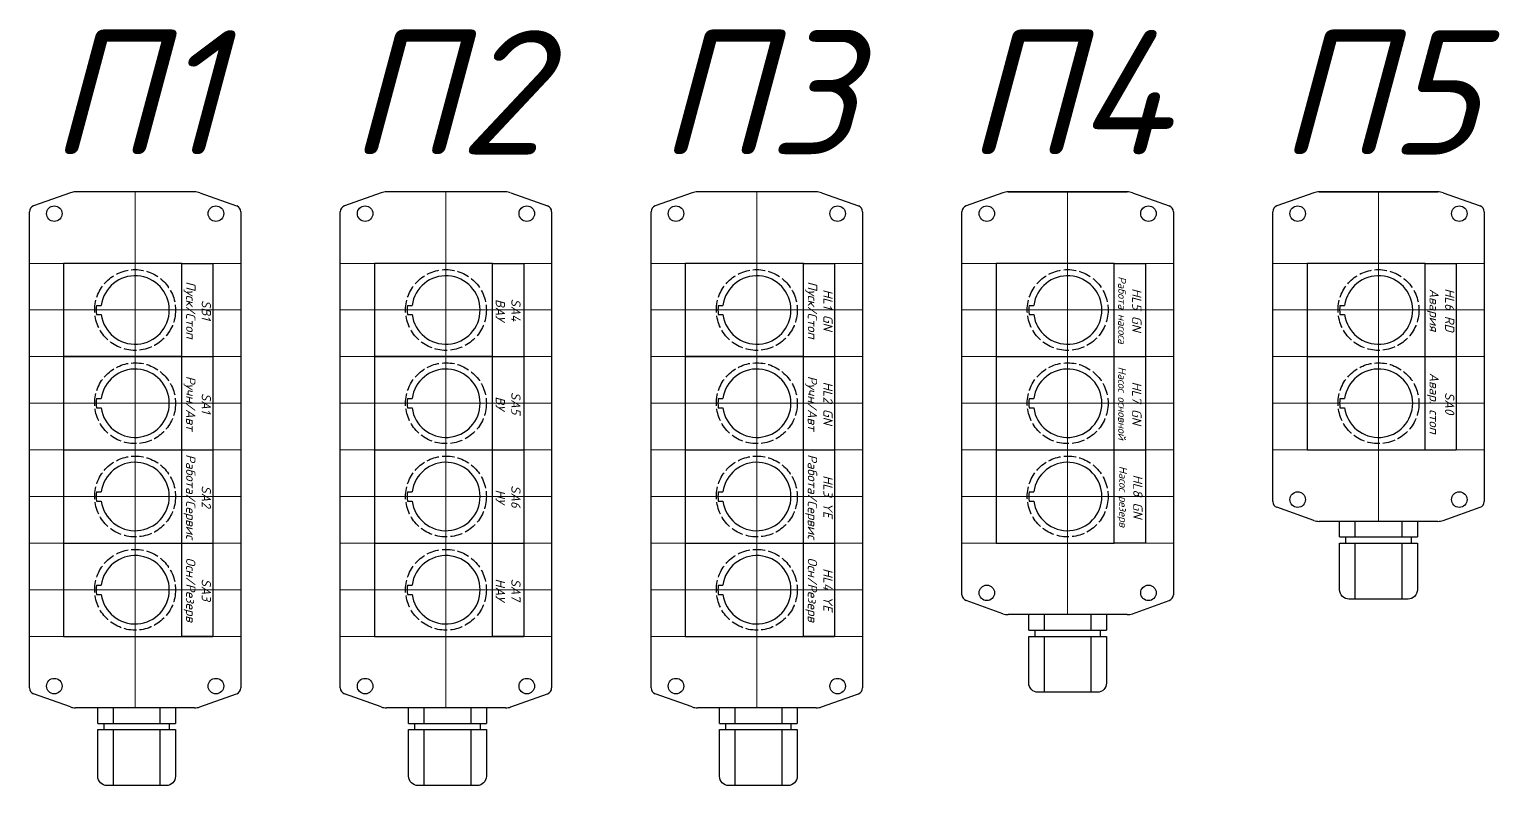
# Model space of a CAD drawing. Header units: millimetres. Extents: x 0 to 53000, y -591 to 24400.
# Drawn here: x 500 to 973.3, y 6700 to 6943.3 of the extents above; entities that cross this region are included whole.
import ezdxf
from ezdxf.enums import TextEntityAlignment as Align

# ---------------------------------------------------------------- set-up
doc = ezdxf.new("R2010")
doc.units = ezdxf.units.MM
doc.linetypes.add('Ш4х1_Гост_ЕСКД', pattern=[5, 4, -1])
doc.layers.add('Основная', color=7, linetype='Continuous', lineweight=30)
doc.layers.add('Штриховая', color=7, linetype='Ш4х1_Гост_ЕСКД', lineweight=30)
doc.layers.add('Привязки', color=2, linetype='Continuous', lineweight=0, plot=False, transparency=0.8)
doc.styles.add('текст', font='isocpeui.ttf')

# ---------------------------------------------------------------- blocks, each defined once
blk = doc.blocks.new('Кнопочный пост 3 отв')
at = {"layer": 'Основная'}
for p, q in [((13.18, 67.71), (1.33, 63.47)), ((14.87, 68), (53.13, 68)), ((53.13, 68), (14.87, 68)), ((34, 68), (14.87, 68)), ((54.82, 67.71), (66.67, 63.47)), ((0, -61.59), (0, 61.59)), ((68, 61.59), (68, -61.59)), ((49, 45), (11, 45)), ((11, 45), (11, 15)), ((49, 45), (59, 45)), ((49, -45), (49, 45)), ((59, 45), (59, -45)), ((21.59, 31.5), (23.1, 31.5)), ((21.59, 28.5), (23.1, 28.5)), ((11, 15), (49, 15)), ((11, 15), (11, -15)), ((49, 15), (59, 15)), ((21.59, 1.5), (23.1, 1.5)), ((21.59, -1.5), (23.1, -1.5)), ((11, -15), (11, -45)), ((11, -15), (49, -15)), ((49, -15), (59, -15)), ((21.59, -28.5), (23.1, -28.5)), ((21.59, -31.5), (23.1, -31.5)), ((11, -45), (49, -45)), ((59, -45), (49, -45)), ((13.18, -67.71), (1.33, -63.47)), ((54.82, -67.71), (66.67, -63.47)), ((53.13, -68), (14.87, -68)), ((34, -68), (14.87, -68))]:
    blk.add_line(p, q, dxfattribs=at)
for centre in [(8, 61), (60, 61), (8, -61), (60, -61)]:
    blk.add_circle(centre, 2.5, dxfattribs=at)
for centre, radius, start, end in [((14.87, 63), 5, 90, 109.6538), ((53.13, 63), 5, 70.3462, 90), ((2, 61.59), 2, 109.6538, 180), ((66, 61.59), 2, 0, 70.3462), ((34, 30), 11, 187.8375, 172.1625), ((34, 30), 12.5, 173.1079, 186.8921), ((34, 0), 11, 187.8375, 172.1625), ((34, 0), 12.5, 173.1079, 186.8921), ((34, -30), 11, 187.8375, 172.1625), ((34, -30), 12.5, 173.1079, 186.8921), ((2, -61.59), 2, 180, 250.3462), ((66, -61.59), 2, 289.6538, 0), ((14.87, -63), 5, 250.3462, 270), ((53.13, -63), 5, 270, 289.6538)]:
    blk.add_arc(centre, radius, start, end, dxfattribs=at)
at = {"layer": 'Привязки'}
for p, q in [((34, 68), (34, -68)), ((34, 45), (0, 45)), ((11, -45), (11, 45)), ((34, 45), (68, 45)), ((49, 0), (49, 45)), ((68, 30), (0, 30)), ((34, 0), (34, 30)), ((34, 15), (0, 15)), ((34, 15), (68, 15)), ((0, 0), (68, 0)), ((34, -30), (34, 0)), ((49, 0), (49, -45)), ((34, -15), (0, -15)), ((34, -15), (68, -15)), ((68, -30), (0, -30)), ((21, -30), (11, -30)), ((34, -45), (0, -45)), ((34, -45), (68, -45))]:
    blk.add_line(p, q, dxfattribs=at)
at = {"layer": 'Штриховая'}
for centre in [(34, 30), (34, 0), (34, -30)]:
    blk.add_circle(centre, 13, dxfattribs=at)
at = {"style": 'текст'}
blk.add_attdef('№', text='', height=40, dxfattribs=at).set_placement((34, 68), align=Align.BOTTOM_CENTER)
blk = doc.blocks.new('Кнопочный пост на 4 отв')
at = {"layer": 'Основная'}
for p, q in [((13.18, 82.71), (1.33, 78.47)), ((53.13, 83), (14.87, 83)), ((34, 83), (14.87, 83)), ((54.82, 82.71), (66.67, 78.47)), ((0, -76.59), (0, 76.59)), ((68, 76.59), (68, -76.59)), ((49, 60), (11, 60)), ((11, 60), (11, 30)), ((49, -60), (49, 60)), ((49, 60), (59, 60)), ((59, 60), (59, -60)), ((21.59, 46.5), (23.1, 46.5)), ((21.59, 43.5), (23.1, 43.5)), ((49, 30), (11, 30)), ((11, 30), (11, 0)), ((11, 30), (49, 30)), ((49, 30), (59, 30)), ((49, 30), (59, 30)), ((21.59, 16.5), (23.1, 16.5)), ((21.59, 13.5), (23.1, 13.5)), ((11, 0), (49, 0)), ((11, 0), (11, -30)), ((49, 0), (59, 0)), ((21.59, -13.5), (23.1, -13.5)), ((21.59, -16.5), (23.1, -16.5)), ((11, -30), (11, -60)), ((11, -30), (49, -30)), ((49, -30), (59, -30)), ((21.59, -43.5), (23.1, -43.5)), ((21.59, -46.5), (23.1, -46.5)), ((11, -60), (49, -60)), ((11, -60), (49, -60)), ((59, -60), (49, -60)), ((49, -60), (59, -60)), ((13.18, -82.71), (1.33, -78.47)), ((54.82, -82.71), (66.67, -78.47)), ((53.13, -83), (14.87, -83)), ((34, -83), (14.87, -83))]:
    blk.add_line(p, q, dxfattribs=at)
for centre in [(8, 76), (60, 76), (8, -76), (60, -76)]:
    blk.add_circle(centre, 2.5, dxfattribs=at)
for centre, radius, start, end in [((14.87, 78), 5, 90, 109.6538), ((53.13, 78), 5, 70.3462, 90), ((2, 76.59), 2, 109.6538, 180), ((66, 76.59), 2, 0, 70.3462), ((34, 45), 11, 187.8375, 172.1625), ((34, 45), 12.5, 173.1079, 186.8921), ((34, 15), 11, 187.8375, 172.1625), ((34, 15), 12.5, 173.1079, 186.8921), ((34, -15), 11, 187.8375, 172.1625), ((34, -15), 12.5, 173.1079, 186.8921), ((34, -45), 11, 187.8375, 172.1625), ((34, -45), 12.5, 173.1079, 186.8921), ((2, -76.59), 2, 180, 250.3462), ((66, -76.59), 2, 289.6538, 0), ((14.87, -78), 5, 250.3462, 270), ((53.13, -78), 5, 270, 289.6538)]:
    blk.add_arc(centre, radius, start, end, dxfattribs=at)
at = {"layer": 'Привязки'}
for p, q in [((34, 83), (34, -83)), ((34, 60), (0, 60)), ((34, 60), (68, 60)), ((49, -15), (49, 60)), ((68, 45), (0, 45)), ((34, 30), (0, 30)), ((34, 30), (0, 30)), ((11, -60), (11, 30)), ((34, 30), (68, 30)), ((34, 30), (68, 30)), ((68, 15), (0, 15)), ((34, -15), (34, 15)), ((34, 0), (0, 0)), ((34, 0), (68, 0)), ((0, -15), (68, -15)), ((34, -45), (34, -15)), ((49, -15), (49, -60)), ((34, -30), (0, -30)), ((34, -30), (68, -30)), ((68, -45), (0, -45)), ((21, -45), (11, -45)), ((34, -60), (0, -60)), ((34, -60), (0, -60)), ((34, -60), (68, -60)), ((34, -60), (68, -60))]:
    blk.add_line(p, q, dxfattribs=at)
at = {"layer": 'Штриховая'}
for centre in [(34, 45), (34, 15), (34, -15), (34, -45)]:
    blk.add_circle(centre, 13, dxfattribs=at)
at = {"style": 'текст'}
blk.add_attdef('№', text='', height=40, dxfattribs=at).set_placement((34, 83), align=Align.BOTTOM_CENTER)
blk = doc.blocks.new('Кнопочный пост на 2 отв')
at = {"layer": 'Основная'}
for p, q in [((13.18, 52.71), (1.33, 48.47)), ((14.87, 53), (53.13, 53)), ((53.13, 53), (14.87, 53)), ((34, 53), (14.87, 53)), ((54.82, 52.71), (66.67, 48.47)), ((0, -46.59), (0, 46.59)), ((68, 46.59), (68, -46.59)), ((49, 30), (11, 30)), ((11, 30), (11, 0)), ((49, 30), (59, 30)), ((49, -30), (49, 30)), ((59, 30), (59, -30)), ((21.59, 16.5), (23.1, 16.5)), ((21.59, 13.5), (23.1, 13.5)), ((11, 0), (49, 0)), ((11, 0), (11, -30)), ((49, 0), (59, 0)), ((21.59, -13.5), (23.1, -13.5)), ((21.59, -16.5), (23.1, -16.5)), ((11, -30), (11, -30)), ((11, -30), (49, -30)), ((49, -30), (59, -30)), ((13.18, -52.71), (1.33, -48.47)), ((54.82, -52.71), (66.67, -48.47)), ((53.13, -53), (14.87, -53)), ((34, -53), (14.87, -53))]:
    blk.add_line(p, q, dxfattribs=at)
for centre in [(8, 46), (60, 46), (8, -46), (60, -46)]:
    blk.add_circle(centre, 2.5, dxfattribs=at)
for centre, radius, start, end in [((14.87, 48), 5, 90, 109.6538), ((53.13, 48), 5, 70.3462, 90), ((2, 46.59), 2, 109.6538, 180), ((66, 46.59), 2, 0, 70.3462), ((34, 15), 11, 187.8375, 172.1625), ((34, 15), 12.5, 173.1079, 186.8921), ((34, -15), 11, 187.8375, 172.1625), ((34, -15), 12.5, 173.1079, 186.8921), ((2, -46.59), 2, 180, 250.3462), ((66, -46.59), 2, 289.6538, 0), ((14.87, -48), 5, 250.3462, 270), ((53.13, -48), 5, 270, 289.6538)]:
    blk.add_arc(centre, radius, start, end, dxfattribs=at)
at = {"layer": 'Привязки'}
for p, q in [((34, 53), (34, -53)), ((34, 30), (0, 30)), ((11, -30), (11, 30)), ((34, 30), (68, 30)), ((49, -15), (49, 30)), ((68, 15), (0, 15)), ((34, -15), (34, 15)), ((34, 0), (0, 0)), ((34, 0), (68, 0)), ((0, -15), (68, -15)), ((34, -45), (34, -15)), ((49, -15), (49, -30)), ((34, -30), (0, -30)), ((34, -30), (68, -30))]:
    blk.add_line(p, q, dxfattribs=at)
at = {"layer": 'Штриховая'}
for centre in [(34, 15), (34, -15)]:
    blk.add_circle(centre, 13, dxfattribs=at)
at = {"style": 'текст'}
blk.add_attdef('№', text='', height=40, dxfattribs=at).set_placement((34, 53), align=Align.BOTTOM_CENTER)
blk = doc.blocks.new('Сальник')
at = {"layer": 'Основная'}
for p, q in [((-12.5, 0), (-12.5, -5)), ((-12.5, 0), (12.5, 0)), ((-7.5, 0), (-7.5, -5)), ((7.5, -5), (7.5, 0)), ((12.5, -5), (12.5, 0)), ((12.5, -5), (-12.5, -5)), ((12.5, -7), (-12.5, -7)), ((-12.5, -7), (-12.5, -22)), ((-10.5, -5), (-10.5, -7)), ((-7.5, -7), (-7.5, -25)), ((7.5, -25), (7.5, -7)), ((10.5, -7), (10.5, -5)), ((12.5, -22), (12.5, -7)), ((-9.5, -25), (9.5, -25))]:
    blk.add_line(p, q, dxfattribs=at)
for centre, start, end in [((-9.5, -22), 180, 270), ((9.5, -22), 270, 0)]:
    blk.add_arc(centre, 3, start, end, dxfattribs=at)

msp = doc.modelspace()

# ---------------------------------------------------------------- linework, layer by layer
at = {"layer": 'Привязки'}
for p, direction in [((2740.67048, 3075), (0, 1)), ((3066.41299, 3074.73139), (0.00164919753, 0.99999864007))]:
    msp.add_xline(p, direction, dxfattribs=at)

# ---------------------------------------------------------------- block references
at = {"layer": 'Основная'}
for name, p, values in [('Кнопочный пост на 4 отв', (500, 6808), {'№': 'П1'}), ('Кнопочный пост на 4 отв', (600, 6808), {'№': 'П2'}), ('Кнопочный пост на 4 отв', (700, 6808), {'№': 'П3'}), ('Кнопочный пост 3 отв', (800, 6823), {'№': 'П4'}), ('Кнопочный пост на 2 отв', (900, 6838), {'№': 'П5'})]:
    msp.add_blockref(name, p, dxfattribs=at).add_auto_attribs(values)
at = {"layer": 'Основная', "xscale": -1}
for p in [(934, 6785), (834, 6755), (534.5, 6725), (634.5, 6725), (734.5, 6725)]:
    msp.add_blockref('Сальник', p, dxfattribs=at)

# ---------------------------------------------------------------- texts
at = {"layer": 'Основная', "char_height": 3, "attachment_point": 5, "rotation": 270, "style": 'текст'}
for s, width, heights, insert in [('HL5 GN\\P{\\H0.83333x;Работа насоса}', 33.1167761, [11.6711], (854, 6853)), ('SB1\\PПуск/Стоп', 10, [0], (554, 6853)), ('HL1 GN\\PПуск/Стоп', 14.5738616, [12.07131], (754, 6853)), ('HL6 RD\\PАвария', 16.0252715, [12.98741], (954, 6853)), ('SA4\\PВАУ', 10, [0], (654, 6853)), ('HL7 GN\\P{\\H0.83333x;Насос основной}', 36.1319238, [14.00444], (854, 6823)), ('SA1\\PРучн/Авт', 10, [0], (554, 6823)), ('HL2 GN\\PРучн/Авт', 15.6716204, [12.80275], (754, 6823)), ('SA0\\PАвар. стоп', 36.8020103, [14.00444], (954, 6823)), ('SA5\\PВУ', 10, [0], (654, 6823)), ('SA2\\PРабота/Сервис', 10, [0], (554, 6793)), ('HL3 YE\\PРабота/Сервис', 20.5491258, [13.02135], (754, 6793)), ('HL8 GN\\P{\\H0.83333x;Насос резерв}', 42.1624607, [12.24852], (854, 6793)), ('SA6\\PНУ', 10, [0], (654, 6793)), ('SA3\\PОсн/Резерв', 10, [0], (554, 6763)), ('HL4 YE\\PОсн/Резерв', 22.0145378, [12.72841], (754, 6763)), ('SA7\\PНАУ', 10, [0], (654, 6763))]:
    msp.add_mtext_dynamic_manual_height_columns(s, width=width, gutter_width=200, heights=heights, dxfattribs=dict(at, insert=insert))

doc.saveas('drawing.dxf')
